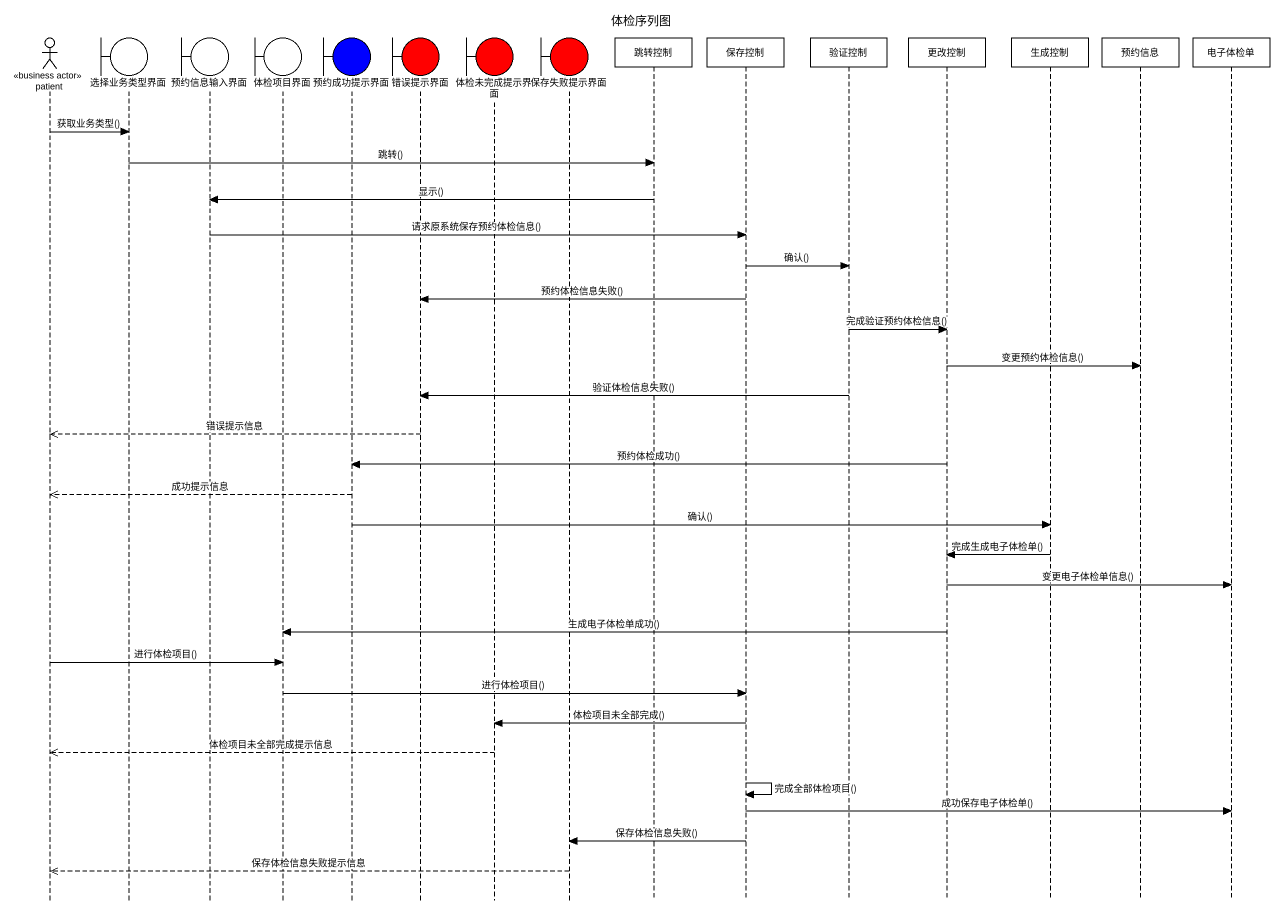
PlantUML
@startuml
title 体检序列图
hide footbox
actor patient <<business actor>>
boundary 选择业务类型界面
boundary 预约信息输入界面
boundary 体检项目界面
boundary 预约成功提示界面 #0000FF
boundary 错误提示界面 #FF0000
boundary 体检未完成提示界面 #FF0000
boundary 保存失败提示界面 #FF0000
participant 跳转控制
participant 保存控制
participant 验证控制
participant 更改控制
participant 生成控制
participant 预约信息
participant 电子体检单

patient -> 选择业务类型界面 : 获取业务类型()
选择业务类型界面 -> 跳转控制 : 跳转()
跳转控制 -> 预约信息输入界面 : 显示()
预约信息输入界面 -> 保存控制 : 请求原系统保存预约体检信息()
保存控制 -> 验证控制 : 确认()
保存控制 -> 错误提示界面 : 预约体检信息失败()
验证控制 -> 更改控制 : 完成验证预约体检信息()
更改控制 -> 预约信息 : 变更预约体检信息()
验证控制 -> 错误提示界面 : 验证体检信息失败()
错误提示界面 -->> patient : 错误提示信息
更改控制 -> 预约成功提示界面 : 预约体检成功()
预约成功提示界面 -->> patient : 成功提示信息
预约成功提示界面 -> 生成控制 : 确认()
生成控制 -> 更改控制 : 完成生成电子体检单()
更改控制 -> 电子体检单 : 变更电子体检单信息()
更改控制 -> 体检项目界面 : 生成电子体检单成功()
patient -> 体检项目界面 : 进行体检项目()
体检项目界面 -> 保存控制 : 进行体检项目()
保存控制 -> 体检未完成提示界面 : 体检项目未全部完成()
体检未完成提示界面 -->> patient : 体检项目未全部完成提示信息
保存控制 -> 保存控制 : 完成全部体检项目()
保存控制 -> 电子体检单 : 成功保存电子体检单()
保存控制 -> 保存失败提示界面 : 保存体检信息失败()
保存失败提示界面 -->> patient : 保存体检信息失败提示信息
@enduml
